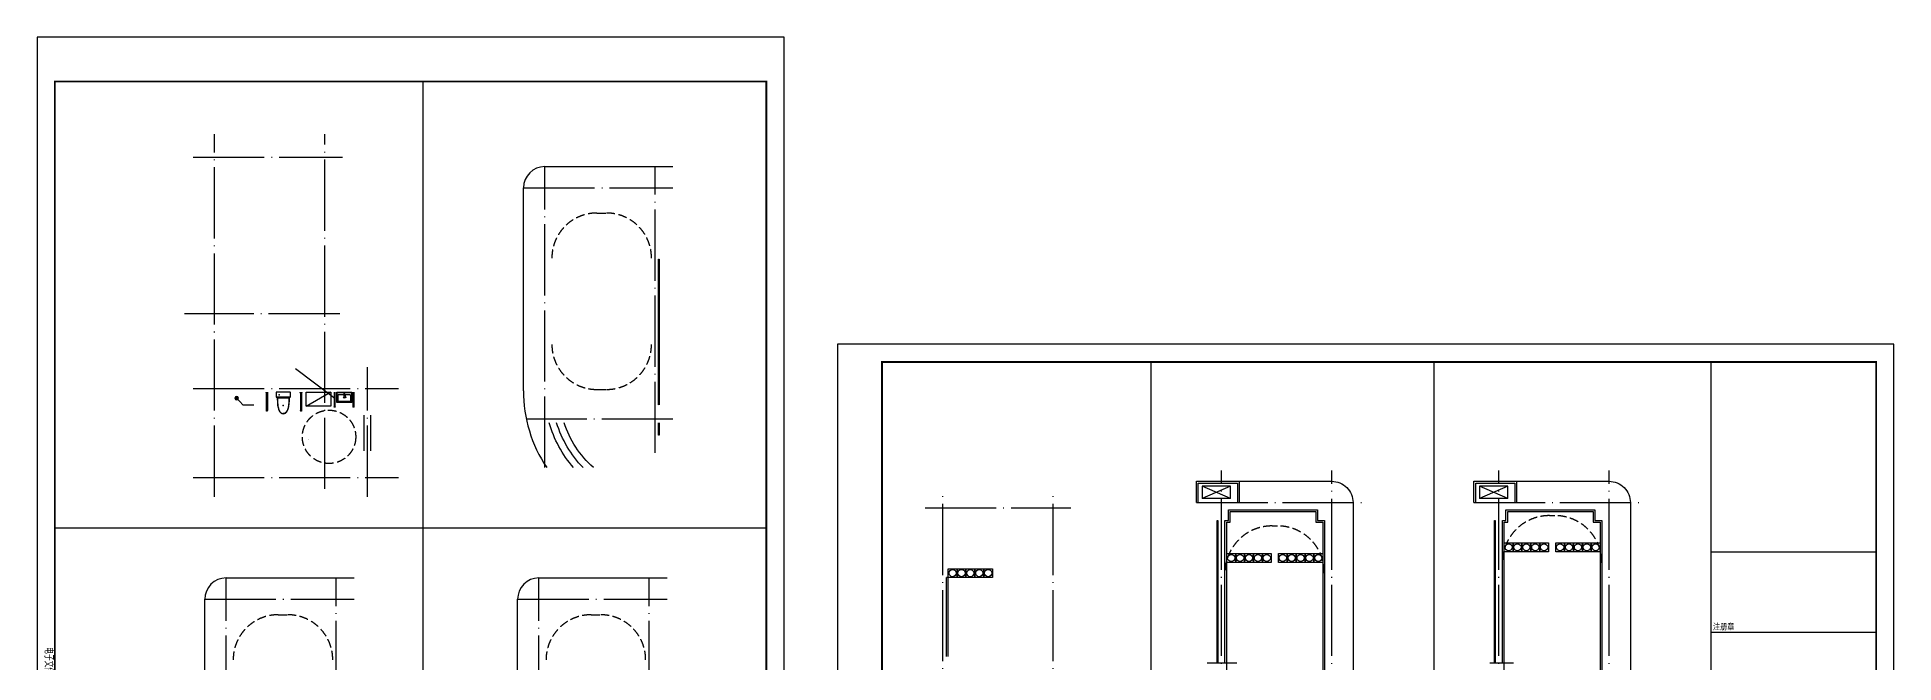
# Model space of a CAD drawing. Extents: x -1041549 to 749950, y -354245 to 17554.
# Drawn here: x -842354 to -790152, y -230909 to -213317 of the extents above; entities that cross this region are included whole.
import ezdxf

# ---------------------------------------------------------------- set-up
doc = ezdxf.new("R2010")
doc.units = 0
doc.header["$LTSCALE"] = 1000
doc.header["$MEASUREMENT"] = 0
doc.linetypes.add('DASH', pattern=[0.35, 0.25, -0.1])
doc.linetypes.add('DOTE', pattern=[2.42, 2, -0.2, 0.02, -0.2])
for name, color, linetype in [('14', 1, 'Continuous'), ('8', 8, 'Continuous'), ('A_EQPM_TACC(洁具)', 8, 'Continuous'), ('A_HDWR(配件)', 1, 'Continuous'), ('AC', 252, 'Continuous'), ('DIM_IDEN', 3, 'Continuous'), ('DIM_SYMB', 3, 'Continuous'), ('DOTE', 1, 'Continuous'), ('K+T', 252, 'Continuous'), ('LATRINE', 6, 'Continuous'), ('PUB_TITLE', 4, 'Continuous'), ('Util', 4, 'Continuous'), ('楼梯大样$0$A_STAR_LIFT(电梯扶梯)', 1, 'Continuous')]:
    doc.layers.add(name, color=color, linetype=linetype)
doc.styles.add('hztxt', font='romand_pkpm', dxfattribs={"bigfont": 'gbcbig'})
doc.styles.add('宋体', font='')
doc.styles.get('宋体').set_extended_font_data('宋体')

# ---------------------------------------------------------------- blocks, each defined once
blk = doc.blocks.new('$lvtry$00000208')
at = {"color": 0, "ltscale": 100}
for p, q in [((200, -165, 0), (-200, -165, 0)), ((185, -192, 0), (-185, -192, 0))]:
    blk.add_line(p, q, dxfattribs=at)
at = {"elevation": 0}
blk.add_lwpolyline([(186, -199, -0.296302), (200, -165, 0.414214), (225, -140), (225, -25, 0.414214), (200, 0), (-200, 0, 0.414214), (-225, -25), (-225, -140, 0.413282), (-200, -165, -0.238932), (-185, -192), (-186, -208), (-186, -232), (-185, -282), (-184, -322), (-182, -348), (-180, -374), (-176, -409), (-172, -439), (-168, -459), (-163, -482), (-147, -538), (-129, -583, 0.10752), (-88, -643, 0.100512), (-43, -668), (0, -680), (35, -671), (67, -658), (94, -637), (115, -610), (132, -576), (145, -543), (159, -496), (177, -405), (179, -383), (182, -346), (185, -285)], format="xyb", close=True, dxfattribs=at)
blk.add_lwpolyline([(186, -202), (186, -199)], dxfattribs=at)
at = {"color": 0, "ltscale": 100}
for points in [[(-181, -191, 0), (-181, -230, 0), (-181, -261, 0), (-179, -322, 0), (-177, -353, 0), (-171, -414, 0), (-166, -444, 0), (-156, -490, 0), (-152, -505, 0), (-145, -528, 0), (-143, -535, 0), (-139, -546, 0), (-137, -550, 0), (-135, -558, 0), (-133, -562, 0), (-129, -573, 0), (-125, -580, 0), (-118, -594, 0), (-115, -601, 0), (-106, -614, 0), (-102, -620, 0), (-93, -632, 0), (-87, -637, 0), (-79, -644, 0), (-76, -646, 0), (-71, -650, 0), (-67, -652, 0), (-61, -655, 0), (-58, -657, 0), (-51, -660, 0), (-48, -661, 0), (-37, -665, 0), (-30, -667, 0), (-14, -671, 0), (-7, -673, 0), (1, -675, 0)], [(181, -191, 0), (181, -230, 0), (181, -261, 0), (179, -322, 0), (177, -353, 0), (171, -414, 0), (166, -444, 0), (156, -490, 0), (152, -505, 0), (145, -528, 0), (143, -535, 0), (139, -546, 0), (137, -550, 0), (135, -558, 0), (133, -562, 0), (129, -573, 0), (125, -580, 0), (118, -594, 0), (115, -601, 0), (106, -614, 0), (102, -620, 0), (93, -632, 0), (87, -637, 0), (79, -644, 0), (76, -646, 0), (71, -650, 0), (67, -652, 0), (61, -655, 0), (58, -657, 0), (51, -660, 0), (48, -661, 0), (37, -665, 0), (30, -667, 0), (14, -671, 0), (7, -673, 0), (-1, -675, 0)]]:
    blk.add_open_spline(points, degree=3, knots=[0, 0, 0, 0, 92.762674, 92.762674, 185.525347, 185.525347, 278.288021, 278.288021, 324.669358, 324.669358, 347.860026, 347.860026, 359.45536, 359.45536, 371.050694, 371.050694, 394.241363, 394.241363, 417.432031, 417.432031, 440.6227, 440.6227, 463.813368, 463.813368, 475.408702, 475.408702, 487.004036, 487.004036, 498.599371, 498.599371, 510.194705, 510.194705, 533.385373, 533.385373, 556.576042, 556.576042, 556.576042, 556.576042], dxfattribs=at)
at = {"color": 0}
for p in [(-129, -83, 0), (-1, -421, 0)]:
    blk.add_point(p, dxfattribs=at)
blk = doc.blocks.new('A$C28C46A41')
at = {"layer": 'A_EQPM_TACC(洁具)'}
for p, q in [((17, -25), (523, -25)), ((17, -55), (523, -55)), ((17, -988), (523, -988)), ((17, -1018), (523, -1018))]:
    blk.add_line(p, q, dxfattribs=at)
for points in [[(0, -8), (17, -8), (17, -72), (0, -72)], [(0, -970), (17, -970), (17, -1035), (0, -1035)]]:
    blk.add_lwpolyline(points, dxfattribs=at)
for centre in [(523, -40), (523, -1003)]:
    blk.add_arc(centre, 15, 270, 90.0004, dxfattribs=at)
at = {"layer": 'A_EQPM_TACC(洁具)', "xscale": -0.9000000000000001, "yscale": 0.9000000000000001, "zscale": 0.9000000000000005, "rotation": 90}
blk.add_blockref('$lvtry$00000208', (0, -502, 0), dxfattribs=at)
blk = doc.blocks.new('wsac')
at = {"layer": 'A_EQPM_TACC(洁具)'}
for p, q in [((3654915, 3565916), (3654905, 3565877)), ((3654915, 3565916), (3654928, 3565912)), ((3654750, 3565872), (3654750, 3565719)), ((3654908, 3565888), (3654767, 3565888)), ((3655091, 3565703), (3654767, 3565703)), ((3654917, 3565874), (3654905, 3565877)), ((3654928, 3565912), (3654917, 3565874)), ((3654930, 3565888), (3654921, 3565888)), ((3654926, 3565900), (3654962, 3565806)), ((3654938, 3565905), (3654975, 3565811)), ((3655091, 3565888), (3654945, 3565888)), ((3654975, 3565811), (3654962, 3565806)), ((3655107, 3565872), (3655107, 3565719))]:
    blk.add_line(p, q, dxfattribs=at)
for points in [[(3654731, 3565968), (3655125, 3565968, -0.414214), (3655141, 3565952), (3655141, 3565688, -0.414214), (3655125, 3565672), (3654731, 3565672, -0.414214), (3654715, 3565688), (3654715, 3565952, -0.414214)], [(3654730, 3565701), (3654730, 3565939, -0.414214), (3654747, 3565955), (3655111, 3565955, -0.414214), (3655127, 3565939), (3655127, 3565701, -0.414214), (3655111, 3565685), (3654747, 3565685, -0.414214)]]:
    blk.add_lwpolyline(points, format="xyb", close=True, dxfattribs=at)
for radius in [19.6, 15.6]:
    blk.add_circle((3654929, 3565819), radius, dxfattribs=at)
for centre, radius, start, end in [((3654928, 3565912), 12.9, 254.4287, 164.4287), ((3654767, 3565872), 16.4, 90, 180), ((3654767, 3565719), 16.4, 180, 270), ((3655091, 3565872), 16.4, 0, 90), ((3655091, 3565719), 16.4, 270, 0)]:
    blk.add_arc(centre, radius, start, end, dxfattribs=at)
for p in [(3654928, 3565912), (3654929, 3565819)]:
    blk.add_point(p, dxfattribs=at)
blk = doc.blocks.new('A$C4E285741')
at = {"layer": 'A_EQPM_TACC(洁具)'}
for points in [[(0, 837), (414, 837)], [(414, 803), (0, 803)], [(0, 307), (414, 307)], [(414, 274), (0, 274)]]:
    blk.add_lwpolyline(points, dxfattribs=at)
for centre in [(413, 820), (413, 291)]:
    blk.add_arc(centre, 16.7, 271.7291, 88.2709, dxfattribs=at)
at = {"layer": 'A_HDWR(配件)', "xscale": -1, "rotation": 90}
blk.add_blockref('wsac', (3565968, 3655479), dxfattribs=at)
blk = doc.blocks.new('A$C319F445E')
h = blk.add_hatch()
h.set_pattern_fill('ANSI31', color=8, scale=300, style=0)
h.set_pattern_definition([(45, (197510.402, 8535.03), (-26.516504, 26.516504), [])])
h.paths.add_polyline_path([(156, 100, 1), (44, 100, 1)])
blk.add_circle((100, 100), 55.6)
blk = doc.blocks.new('TUQ')
at = {"layer": '14'}
for p, q in [((-9300, 40000), (-9300, 0)), ((-9300, 40000), (0, 40000)), ((-9300, 29320), (0, 29320)), ((-9300, 24820), (0, 24820))]:
    blk.add_line(p, q, dxfattribs=at)
at = {"layer": '14', "style": '宋体', "width": 0.82}
blk.add_text('注册章', height=350, dxfattribs=at).set_placement((-9173, 24949))
at = {"layer": '14', "style": 'hztxt', "width": 0.85}
blk.add_text('电子文件名：', height=450, rotation=359.99972, dxfattribs=at).set_placement((-24105, -584))
blk = doc.blocks.new('A$C545B6328')
at = {"layer": 'AC'}
for p, q in [((400, 450), (-400, 450)), ((-400, 450), (-400, 100)), ((400, 450), (-400, 100)), ((400, 100), (-400, 450)), ((400, 100), (-400, 100)), ((400, 100), (400, 450))]:
    blk.add_line(p, q, dxfattribs=at)
blk = doc.blocks.new('dhgmdghm')
at = {"layer": '楼梯大样$0$A_STAR_LIFT(电梯扶梯)'}
for points in [[(1368204, 5589), (1367954, 5589), (1367954, 5839), (1368204, 5839)], [(1368204, 5339), (1367954, 5339), (1367954, 5589), (1368204, 5589)], [(1368204, 5089), (1367954, 5089), (1367954, 5339), (1368204, 5339)], [(1368204, 4839), (1367954, 4839), (1367954, 5089), (1368204, 5089)], [(1368204, 4589), (1367954, 4589), (1367954, 4839), (1368204, 4839)]]:
    blk.add_lwpolyline(points, close=True, dxfattribs=at)
for centre in [(1368079, 5714), (1368079, 5464), (1368079, 5214), (1368079, 4964), (1368079, 4714)]:
    blk.add_circle(centre, 100, dxfattribs=at)

msp = doc.modelspace()

# ---------------------------------------------------------------- hatches: boundary and pattern name
h = msp.add_hatch()
h.set_pattern_fill('ANSI31', color=256, scale=25)
h.set_pattern_definition([(45, (-450436.084, -309333.69), (-28.0633004, 28.0633004), [])])
h.paths.add_polyline_path([(-824881.8, -223657.3), (-824861.8, -223657.3), (-824861.8, -219557.3), (-824881.8, -219557.3)])
h.paths.add_polyline_path([(-824861.8, -224157.3), (-824881.8, -224157.3), (-824881.8, -224507.3), (-824861.8, -224507.3)])
h = msp.add_hatch()
h.set_pattern_fill('ANSI31', color=256, scale=25)
h.set_pattern_definition([(45, (-434731.592, -315730.843), (-28.0633004, 28.0633004), [])])
h.paths.add_polyline_path([(-809177.4, -226904.4), (-809157.4, -226904.4), (-809157.4, -230904.4), (-809177.4, -230904.4)])
h = msp.add_hatch()
h.set_pattern_fill('ANSI31', color=256, scale=25)
h.set_pattern_definition([(45, (-426933.86, -315730.843), (-28.0633004, 28.0633004), [])])
h.paths.add_polyline_path([(-801379.6, -226904.4), (-801359.6, -226904.4), (-801359.6, -230904.4), (-801379.6, -230904.4)])

# ---------------------------------------------------------------- linework, layer by layer
at = {"color": 8}
for p, q in [((-831513.3, -214567.2), (-831513.3, -237867.2)), ((-811044.1, -222451.7), (-811044.1, -242451.7)), ((-803085.2, -222451.7), (-803085.2, -242451.7)), ((-841854.1, -227114.2), (-821854.1, -227114.2))]:
    msp.add_line(p, q, dxfattribs=at)
for p, q in [((-828081.8, -216957.3), (-824480.7, -216957.3)), ((-828681.8, -223257.3), (-828681.8, -217557.3)), ((-833169, -223945.1), (-833169, -224945.1)), ((-832969, -224945.1), (-832969, -223945.1)), ((-837042.3, -228522.8), (-833441.2, -228522.8)), ((-828245.4, -228522.8), (-824644.2, -228522.8)), ((-837642.3, -234822.8), (-837642.3, -229122.8)), ((-828845.4, -234822.8), (-828845.4, -229122.8)), ((-809457.4, -230904.4), (-808621.3, -230904.4)), ((-801509.6, -230904.4), (-800845.8, -230904.4))]:
    msp.add_line(p, q)
at = {"color": 3}
for q in [(-836742.2, -223468.9, 0), (-836262.2, -223650.7)]:
    msp.add_line((-836566.5, -223650.7), q, dxfattribs=at)
at = {"color": 2}
for p, q in [((-816790.9, -230733.7), (-816790.9, -228511.2)), ((-816740.9, -228511.2), (-816790.9, -228511.2)), ((-816740.9, -230733.7), (-816740.9, -228511.2))]:
    msp.add_line(p, q, dxfattribs=at)
for points in [[(-824881.8, -223657.3), (-824881.8, -219557.3), (-824861.8, -219557.3), (-824861.8, -223657.3)], [(-824861.8, -224157.3), (-824861.8, -224507.3), (-824881.8, -224507.3), (-824881.8, -224157.3)]]:
    msp.add_lwpolyline(points)
at = {"color": 3}
for points in [[(-827275.5, -225418.7, -0.1099245), (-827956.7, -224157.3, -0.1099245)], [(-827004, -225418.7, -0.1198142), (-827748.3, -224157.3, -0.1198142)]]:
    msp.add_lwpolyline(points, format="xyb", dxfattribs=at)
at = {"color": 5}
msp.add_lwpolyline([(-826715.3, -225418.7, -0.1321298), (-827538.7, -224157.3, -0.1321298)], format="xyb", dxfattribs=at)
for points in [[(-809757.4, -225804.4), (-805957.4, -225804.4, -0.4142136), (-805357.4, -226404.4), (-805357.4, -235554.4)], [(-801959.6, -225804.4), (-798159.6, -225804.4, -0.4142136), (-797559.6, -226404.4), (-797559.6, -235554.4)]]:
    msp.add_lwpolyline(points, format="xyb")
for points in [[(-809177.4, -226904.4), (-809157.4, -226904.4), (-809157.4, -230904.4), (-809177.4, -230904.4)], [(-801379.6, -226904.4), (-801359.6, -226904.4), (-801359.6, -230904.4), (-801379.6, -230904.4)]]:
    msp.add_lwpolyline(points, close=True)
at = {"color": 2}
for points in [[(-808957.4, -230904.4), (-808957.4, -226904.4), (-808857.4, -226904.4), (-808857.4, -226604.4), (-806357.4, -226604.4), (-806357.4, -226904.4), (-806157.4, -226904.4), (-806157.4, -230914.4), (-806157.4, -231214.4)], [(-808907.4, -231108.6), (-808907.4, -226954.4), (-808807.4, -226954.4), (-808807.4, -226654.4), (-806407.4, -226654.4), (-806407.4, -226954.4), (-806207.4, -226954.4), (-806207.4, -230914.4), (-806207.4, -231214.4)], [(-801159.6, -230904.4), (-801159.6, -226904.4), (-801059.6, -226904.4), (-801059.6, -226604.4), (-798559.6, -226604.4), (-798559.6, -226904.4), (-798359.6, -226904.4), (-798359.6, -230914.4), (-798359.6, -231214.4)], [(-801109.6, -231108.6), (-801109.6, -226954.4), (-801009.6, -226954.4), (-801009.6, -226654.4), (-798609.6, -226654.4), (-798609.6, -226954.4), (-798409.6, -226954.4), (-798409.6, -230914.4), (-798409.6, -231214.4)]]:
    msp.add_lwpolyline(points, dxfattribs=at)
for centre, radius, start, end in [((-828081.8, -217557.3), 600, 90, 180), ((-824781.8, -223257.3), 3900, 180.00001, 213.65703), ((-837042.3, -229122.8), 600, 90, 180), ((-828245.4, -229122.8), 600, 90, 180)]:
    msp.add_arc(centre, radius, start, end)
at = {"layer": '8', "linetype": 'DASH'}
msp.add_circle((-834147, -224554.9), 750, dxfattribs=at)
at = {"layer": 'A_EQPM_TACC(洁具)'}
msp.add_line((-834793.4, -223695.1), (-834093.4, -223290.7), dxfattribs=at)
msp.add_lwpolyline([(-834793.4, -223695.1), (-834793.4, -223295.1), (-834093.4, -223295.1), (-834093.4, -223695.1)], close=True, dxfattribs=at)
at = {"layer": 'DIM_IDEN'}
msp.add_line((-835091.7, -222629.7), (-833984, -223467.7), dxfattribs=at)
at = {"layer": 'DIM_SYMB'}
msp.add_lwpolyline([(-834077.8, -224971.1, 0, 0, 0), (-834586.5, -224704.5, 40, 0, 0), (-834721.8, -224639.6, 0, 0, 0)], format="xyseb", dxfattribs=at)
at = {"layer": 'DOTE', "linetype": 'DOTE'}
for p, q in [((-837369, -226236.9), (-837369, -216045.1)), ((-834269, -226019), (-834269, -216045.1)), ((-837969, -216695.1), (-833767.9, -216695.1)), ((-828081.8, -225418.7), (-828081.8, -216957.3)), ((-824981.8, -225005.6), (-824981.8, -216957.3)), ((-828681.8, -217557.3), (-824480.7, -217557.3)), ((-833845.5, -221095.1), (-838215.1, -221095.1)), ((-833069, -226236.9), (-833069, -222595.7)), ((-837969, -223195.1), (-832191.9, -223195.1)), ((-824480.7, -224057.3), (-828598.9, -224057.3)), ((-809057.4, -235554.4), (-809057.4, -225504.4)), ((-805957.4, -235554.4), (-805957.4, -225504.4)), ((-801259.6, -235554.4), (-801259.6, -225504.4)), ((-798159.6, -235554.4), (-798159.6, -225504.4)), ((-837969, -225695.1), (-832198.2, -225695.1)), ((-817390.9, -226551.2), (-813290.9, -226551.2)), ((-816890.9, -235701.2), (-816890.9, -226151.2)), ((-813790.9, -235701.2), (-813790.9, -226151.2)), ((-809757.4, -226404.4), (-805057.4, -226404.4)), ((-801959.6, -226404.4), (-797259.6, -226404.4)), ((-837042.3, -236984.2), (-837042.3, -228522.8)), ((-833942.3, -236571.1), (-833942.3, -228522.8)), ((-828245.4, -236984.2), (-828245.4, -228522.8)), ((-825145.4, -236571.1), (-825145.4, -228522.8)), ((-837642.3, -229122.8), (-833441.2, -229122.8)), ((-828845.4, -229122.8), (-824644.2, -229122.8))]:
    msp.add_line(p, q, dxfattribs=at)
at = {"layer": 'K+T', "linetype": 'DASH'}
for p, q in [((-826616.8, -218262.3), (-826346.8, -218262.3)), ((-826616.8, -223222.3), (-826346.8, -223222.3)), ((-807632.4, -227059.4), (-807482.4, -227059.4)), ((-799834.6, -226769.4), (-799684.6, -226769.4)), ((-835577.3, -229557.8), (-835307.3, -229557.8)), ((-826780.4, -229557.8), (-826510.4, -229557.8))]:
    msp.add_line(p, q, dxfattribs=at)
for centre, radius, start, end in [((-826616.8, -219527.3), 1265, 90, 180), ((-826346.8, -219527.3), 1265, 0, 90), ((-826616.8, -221957.3), 1265, 180, 270), ((-826346.8, -221957.3), 1265, 270, 0), ((-807632.4, -228384.4), 1325, 90, 180), ((-807482.4, -228384.4), 1325, 0, 90), ((-799834.6, -228094.4), 1325, 90, 180), ((-799684.6, -228094.4), 1325, 0, 90), ((-835577.3, -230822.8), 1265, 90, 180), ((-835307.3, -230822.8), 1265, 0, 90), ((-826780.4, -230822.8), 1265, 90, 180), ((-826510.4, -230822.8), 1265, 0, 90)]:
    msp.add_arc(centre, radius, start, end, dxfattribs=at)
at = {"layer": 'LATRINE'}
for points in [[(-809757.4, -226404.4), (-809757.4, -225804.4), (-808557.4, -225804.4), (-808557.4, -226404.4)], [(-809707.4, -226404.4), (-809707.4, -225854.4), (-808607.4, -225854.4), (-808607.4, -226404.4)], [(-801959.6, -226404.4), (-801959.6, -225804.4), (-800759.6, -225804.4), (-800759.6, -226404.4)], [(-801909.6, -226404.4), (-801909.6, -225854.4), (-800809.6, -225854.4), (-800809.6, -226404.4)]]:
    msp.add_lwpolyline(points, dxfattribs=at)
at = {"layer": 'PUB_TITLE'}
for points in [[(-842354.1, -213317.2), (-842354.1, -243017.2), (-821354.1, -243017.2), (-821354.1, -213317.2)], [(-819852.2, -242951.7), (-790152.2, -242951.7), (-790152.2, -221951.7), (-819852.2, -221951.7)]]:
    msp.add_lwpolyline(points, close=True, dxfattribs=at)
at = {"layer": 'PUB_TITLE', "const_width": 50}
for points in [[(-841854.1, -214567.2), (-841854.1, -242517.2), (-821854.1, -242517.2), (-821854.1, -214567.2)], [(-818602.2, -242451.7), (-790652.2, -242451.7), (-790652.2, -222451.7), (-818602.2, -222451.7)]]:
    msp.add_lwpolyline(points, close=True, dxfattribs=at)

# ---------------------------------------------------------------- block references
for p in [(-809201.2, -226387.2), (-801403.4, -226387.2)]:
    msp.add_blockref('A$C545B6328', p)
at = {"rotation": 270}
for p in [(-805698.7, 1140419.2), (-804248.7, 1140419.2), (-813496.4, 1140119.2), (-812046.4, 1140119.2), (-821329.9, 1139692.4)]:
    msp.add_blockref('dhgmdghm', p, dxfattribs=at)
at = {"layer": '14', "xscale": 0.5, "yscale": 0.5, "zscale": 0.5}
msp.add_blockref('TUQ', (-790652.2, -242451.7), dxfattribs=at)
at = {"layer": '14', "xscale": 0.5, "yscale": 0.5, "zscale": 0.5, "rotation": 270}
msp.add_blockref('TUQ', (-841854.1, -242517.2), dxfattribs=at)
at = {"layer": 'A_EQPM_TACC(洁具)', "xscale": -1, "rotation": 90}
for name, p in [('A$C28C46A41', (-835936.3, -223295.1)), ('A$C4E285741', (-833168.2, -223295.1))]:
    msp.add_blockref(name, p, dxfattribs=at)
at = {"layer": 'Util', "extrusion": (0, 0, -1), "xscale": 0.9000000001396983, "yscale": 0.9000000001396983, "zscale": -0.9000000001396983, "rotation": 180}
msp.add_blockref('A$C319F445E', (836832.2, -223378.9, 0), dxfattribs=at)

doc.saveas('drawing.dxf')
